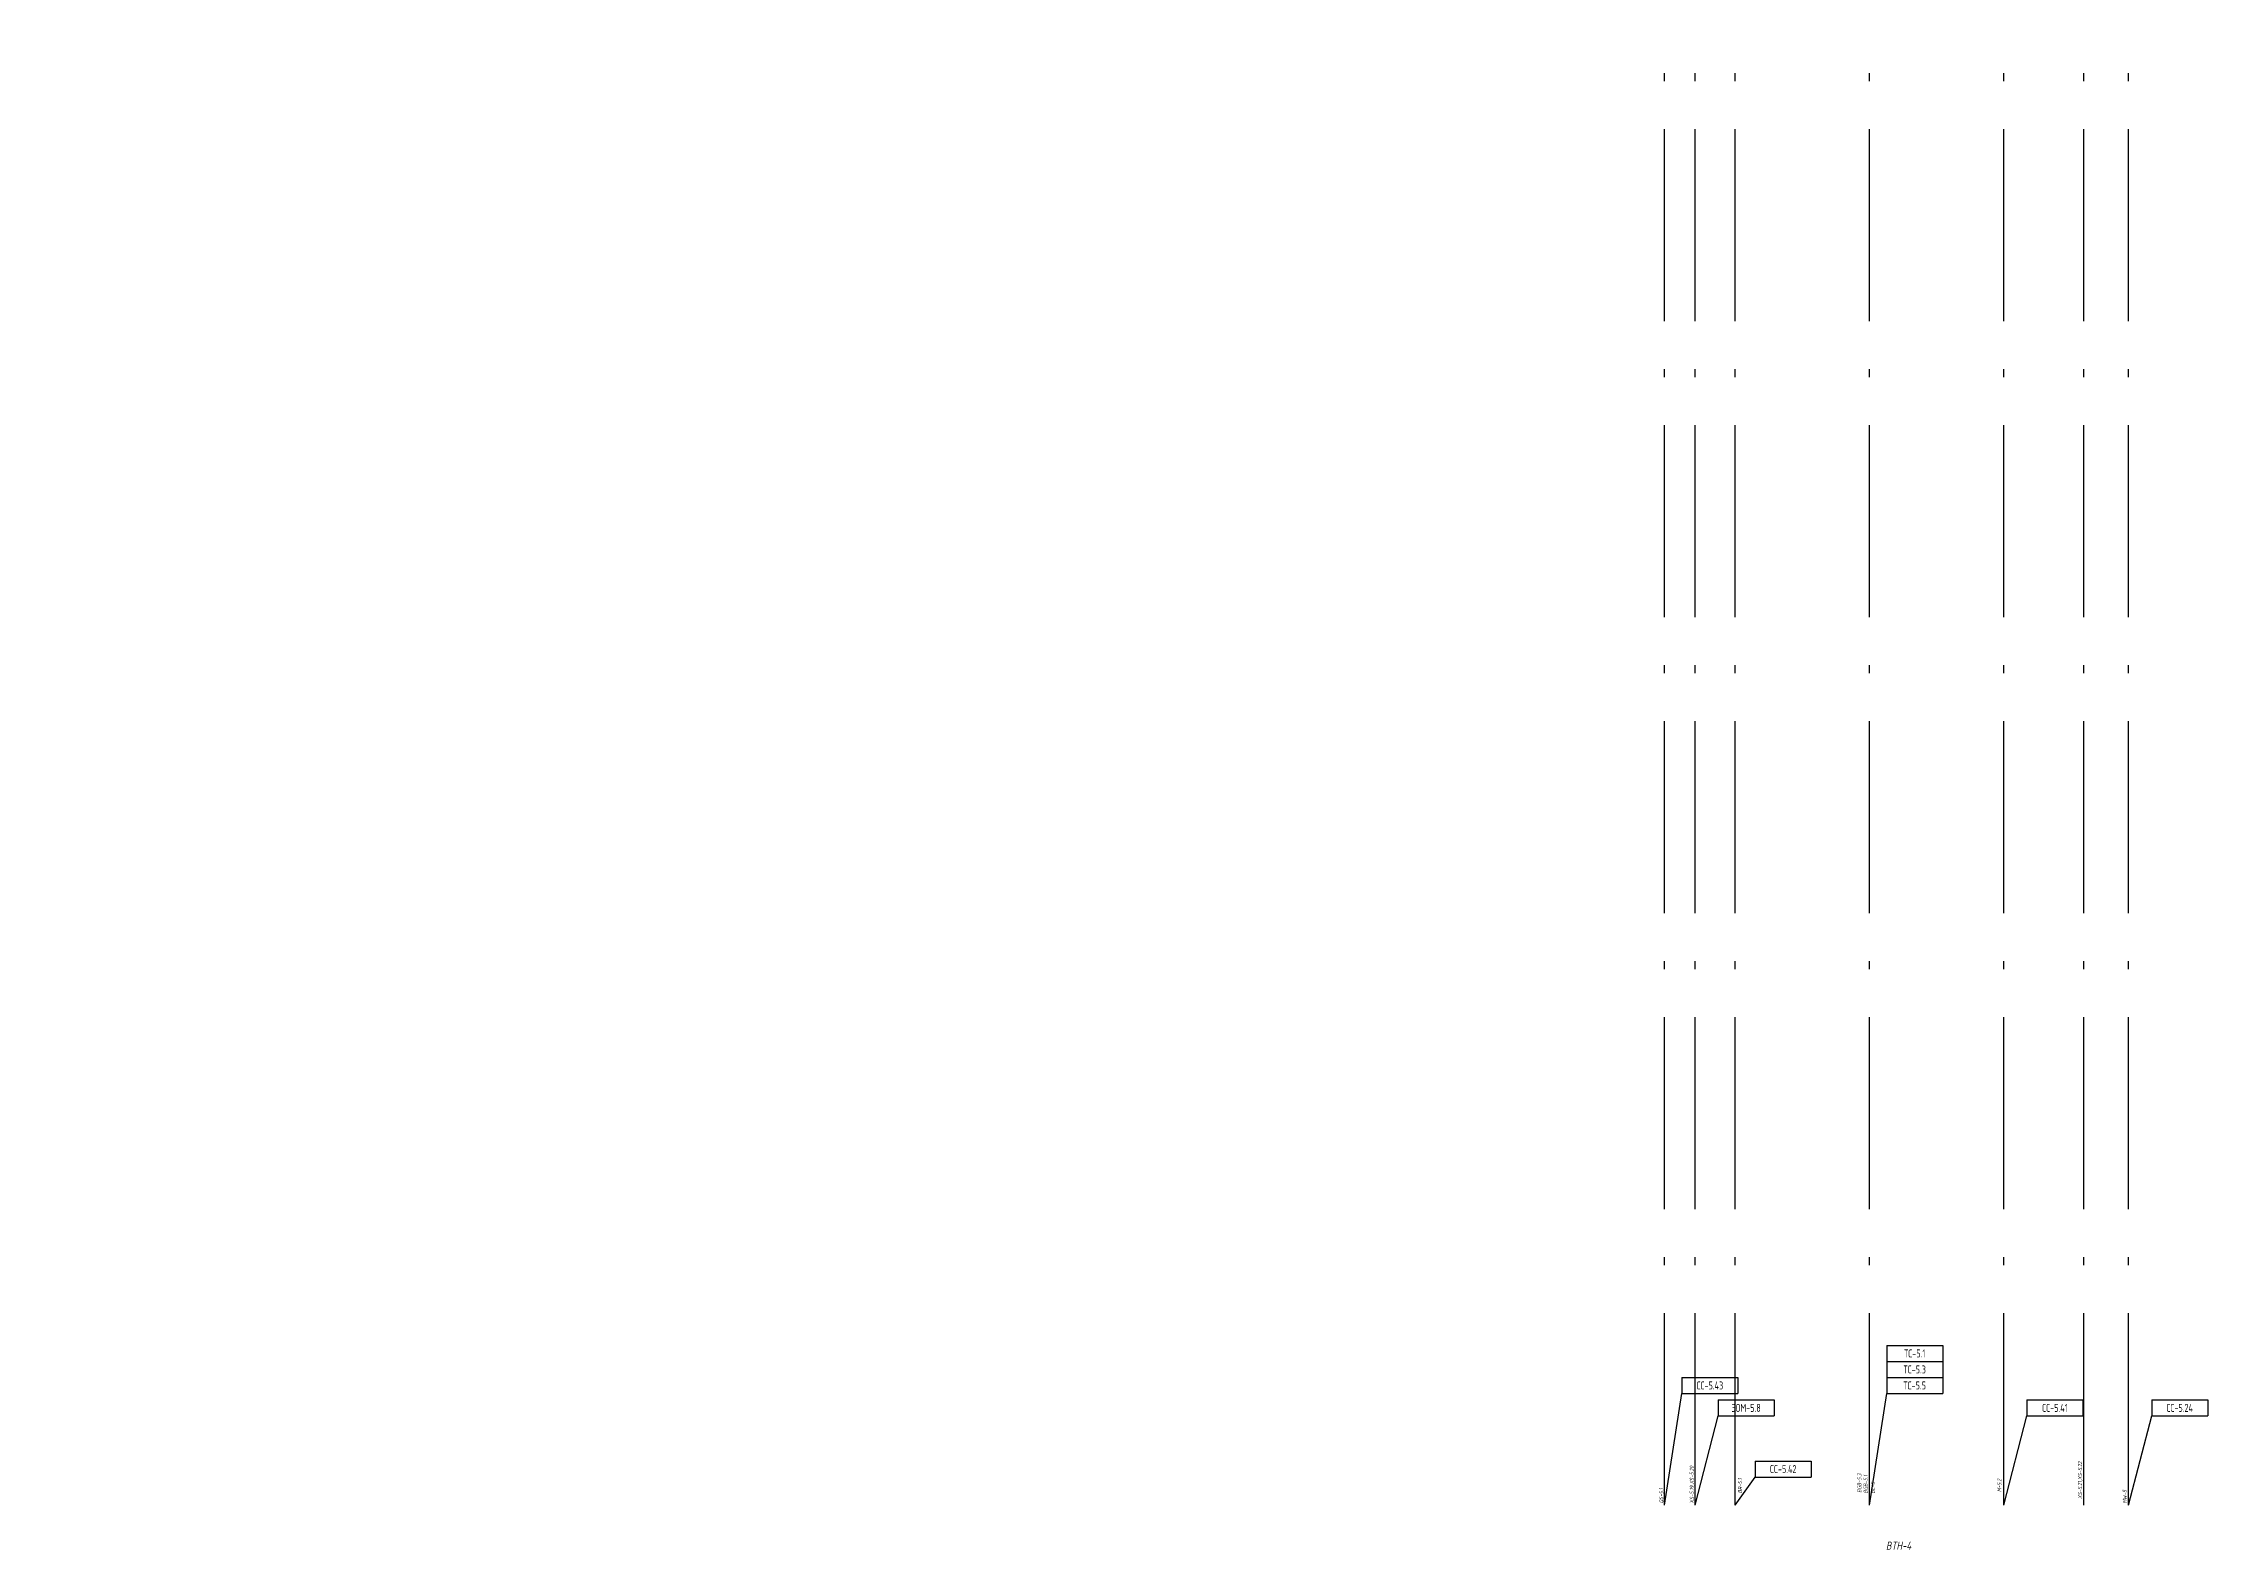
# Model space of a CAD drawing. Header units: millimetres. Extents: x -5652 to 25395, y -6121 to 34812.
# Drawn here: x 2468 to 15995, y 15982 to 25397 of the extents above; entities that cross this region are included whole.
import ezdxf
from ezdxf.enums import TextEntityAlignment as Align

# ---------------------------------------------------------------- set-up
doc = ezdxf.new("R2010")
doc.units = ezdxf.units.MM
doc.linetypes.add('ACAD_ISO10W100', pattern=[18.5, 12, -3, 0.5, -3])
doc.layers.add('02 ЭОМ и СС', color=7, linetype='Continuous')
doc.layers.add('100 noprint', color=1, linetype='Continuous', plot=False)
doc.styles.add('GOST typeA', font='')
doc.styles.get("Standard").update_dxf_attribs({"font": ''})
doc.styles.add('ГОСТ-ISOCPEUR', font='isocpeui.ttf', dxfattribs={"width": 0.8})
doc.styles.get('GOST typeA').set_extended_font_data('GOST type A')
doc.styles.get('Standard').set_extended_font_data('Ubuntu')
doc.dimstyles.new('ISO-25', dxfattribs={"dimtxt": 2.5, "dimasz": 2.5, "dimexe": 1.25, "dimexo": 0.625, "dimtad": 1, "dimtxsty": 'Standard', "dimcen": 2.5, "dimadec": 0, "dimazin": 0, "dimtfac": 1, "dimtmove": 0, "dimatfit": 3, "dimfxl": 1, "dimarcsym": 0})

# ---------------------------------------------------------------- blocks, each defined once
blk = doc.blocks.new('*T60')
at = {"layer": '02 ЭОМ и СС', "color": 0, "lineweight": -2}
for p, q in [((0, 0), (350, 0)), ((0, 0), (0, -100)), ((350, 0), (350, -100)), ((0, -100), (350, -100))]:
    blk.add_line(p, q, dxfattribs=at)
at = {"layer": '02 ЭОМ и СС', "color": 0, "lineweight": -2, "insert": (175, -50), "char_height": 50, "width": 330, "attachment_point": 5, "style": 'GOST typeA'}
blk.add_mtext('{\\W0.8;ЭОМ-5.8}', dxfattribs=at)
blk = doc.blocks.new('*T71')
at = {"layer": '02 ЭОМ и СС', "color": 0, "lineweight": -2}
for p, q in [((0, 0), (350, 0)), ((0, 0), (0, -100)), ((350, 0), (350, -100)), ((0, -100), (350, -100))]:
    blk.add_line(p, q, dxfattribs=at)
at = {"layer": '02 ЭОМ и СС', "color": 0, "lineweight": -2, "insert": (175, -50), "char_height": 50, "width": 330, "attachment_point": 5, "style": 'GOST typeA'}
blk.add_mtext('{\\W0.8;СС-5.24}', dxfattribs=at)
blk = doc.blocks.new('*T72')
at = {"layer": '02 ЭОМ и СС', "color": 0, "lineweight": -2}
for p, q in [((0, 0), (350, 0)), ((0, 0), (0, -100)), ((350, 0), (350, -100)), ((0, -100), (350, -100))]:
    blk.add_line(p, q, dxfattribs=at)
at = {"layer": '02 ЭОМ и СС', "color": 0, "lineweight": -2, "insert": (175, -50), "char_height": 50, "width": 330, "attachment_point": 5, "style": 'GOST typeA'}
blk.add_mtext('{\\W0.8;СС-5.41}', dxfattribs=at)
blk = doc.blocks.new('*T73')
at = {"layer": '02 ЭОМ и СС', "color": 0, "lineweight": -2}
for p, q in [((0, 0), (350, 0)), ((0, 0), (0, -100)), ((350, 0), (350, -100)), ((0, -100), (350, -100))]:
    blk.add_line(p, q, dxfattribs=at)
at = {"layer": '02 ЭОМ и СС', "color": 0, "lineweight": -2, "insert": (175, -50), "char_height": 50, "width": 330, "attachment_point": 5, "style": 'GOST typeA'}
blk.add_mtext('{\\W0.8;СС-5.42}', dxfattribs=at)
blk = doc.blocks.new('*T74')
at = {"layer": '02 ЭОМ и СС', "color": 0, "lineweight": -2}
for p, q in [((0, 0), (350, 0)), ((0, 0), (0, -100)), ((350, 0), (350, -100)), ((0, -100), (350, -100))]:
    blk.add_line(p, q, dxfattribs=at)
at = {"layer": '02 ЭОМ и СС', "color": 0, "lineweight": -2, "insert": (175, -50), "char_height": 50, "width": 330, "attachment_point": 5, "style": 'GOST typeA'}
blk.add_mtext('{\\W0.8;СС-5.43}', dxfattribs=at)
blk = doc.blocks.new('*T75')
at = {"layer": '02 ЭОМ и СС', "color": 0, "lineweight": -2}
for p, q in [((0, 0), (350, 0)), ((0, 0), (0, -300)), ((350, 0), (350, -300)), ((0, -100), (350, -100)), ((0, -200), (350, -200)), ((0, -300), (350, -300))]:
    blk.add_line(p, q, dxfattribs=at)
at = {"layer": '02 ЭОМ и СС', "color": 0, "lineweight": -2, "char_height": 50, "width": 330, "attachment_point": 5, "style": 'GOST typeA'}
for s, insert in [('{\\W0.8;ТС-5.3}', (175, -150)), ('{\\W0.8;ТС-5.1}', (175, -50)), ('{\\W0.8;ТС-5.5}', (175, -250))]:
    blk.add_mtext(s, dxfattribs=dict(at, insert=insert))

msp = doc.modelspace()

# ---------------------------------------------------------------- linework, layer by layer
at = {"layer": '100 noprint', "color": 1, "linetype": 'ACAD_ISO10W100', "lineweight": -2, "ltscale": 100, "flags": 128}
for points in [[(12601.2, 16260.1), (12601.2, 29105.1, 1), (1187.8, 29105.1)], [(12791.2, 16260.1), (12791.2, 29105.1, 1), (1377.8, 29105.1)], [(13041.2, 16260.1), (13041.2, 29105.1, 1), (1627.8, 29105.1)], [(13881.2, 16260.1), (13881.2, 29105.1, 1), (2467.8, 29105.1)], [(14721.2, 16260.1), (14721.2, 29105.1, 1), (3307.8, 29105.1)], [(15221.2, 16260.1), (15221.2, 29105.1, 1), (3807.8, 29105.1)], [(15501.2, 16260.1), (15501.2, 29105.1, 1), (4087.8, 29105.1)]]:
    msp.add_lwpolyline(points, format="xyb", dxfattribs=at)

# ---------------------------------------------------------------- block references
for name, p in [('*T75', (13989, 17258.8)), ('*T74', (12709, 17058.8)), ('*T60', (12935.4, 16918.7)), ('*T72', (14865.4, 16918.7)), ('*T71', (15645.4, 16918.7)), ('*T73', (13167.4, 16536.6))]:
    msp.add_blockref(name, p)

# ---------------------------------------------------------------- texts
at = {"layer": '02 ЭОМ и СС', "linetype": 'Continuous', "style": 'ГОСТ-ISOCPEUR', "width": 0.8}
for s, p in [('XS-5.21,XS-5.22', (15209.6, 16533.3)), ('BR-5.1', (13085.3, 16428.3)), ('BGB-5.3', (13830.5, 16458)), ('BGB-5.1', (13870.1, 16448.8)), ('BL-5', (13916.5, 16405.5)), ('M-5.2', (14705.1, 16424.6)), ('MW-5', (15489.8, 16355.7))]:
    msp.add_text(s, height=25, rotation=90, dxfattribs=at).set_placement(p, align=Align.RIGHT)
for s, p in [('XS-5.19,XS-5.20', (12783.3, 16271.4)), ('QS-5.1', (12592.4, 16273.1))]:
    msp.add_text(s, height=25, rotation=90, dxfattribs=at).set_placement(p)
at = {"layer": '02 ЭОМ и СС', "lineweight": -2, "style": 'ГОСТ-ISOCPEUR', "width": 0.8}
msp.add_text('BTH-4', height=50, dxfattribs=at).set_placement((13984.6, 15982.4))

# ---------------------------------------------------------------- leaders
at = {"layer": '02 ЭОМ и СС', "lineweight": -2, "has_arrowhead": 0}
for points in [[(12601.2, 16260.1), (12709, 16958.8), (12884, 16958.8)], [(13881.2, 16260.1), (13989, 16958.8), (14164, 16958.8)], [(12791.2, 16260.1), (12935.4, 16818.7), (13110.4, 16818.7)], [(14721.2, 16260.1), (14865.4, 16818.7), (15040.4, 16818.7)], [(15501.2, 16260.1), (15645.4, 16818.7), (15820.4, 16818.7)], [(13041.2, 16260.1), (13167.4, 16436.6), (13342.4, 16436.6)]]:
    msp.add_leader(points, dimstyle='ISO-25', override={"dimasz": 50, "dimgap": 1, "dimtad": 0, "dimldrblk": 'ArchTick'}, dxfattribs=at)

doc.saveas('drawing.dxf')
